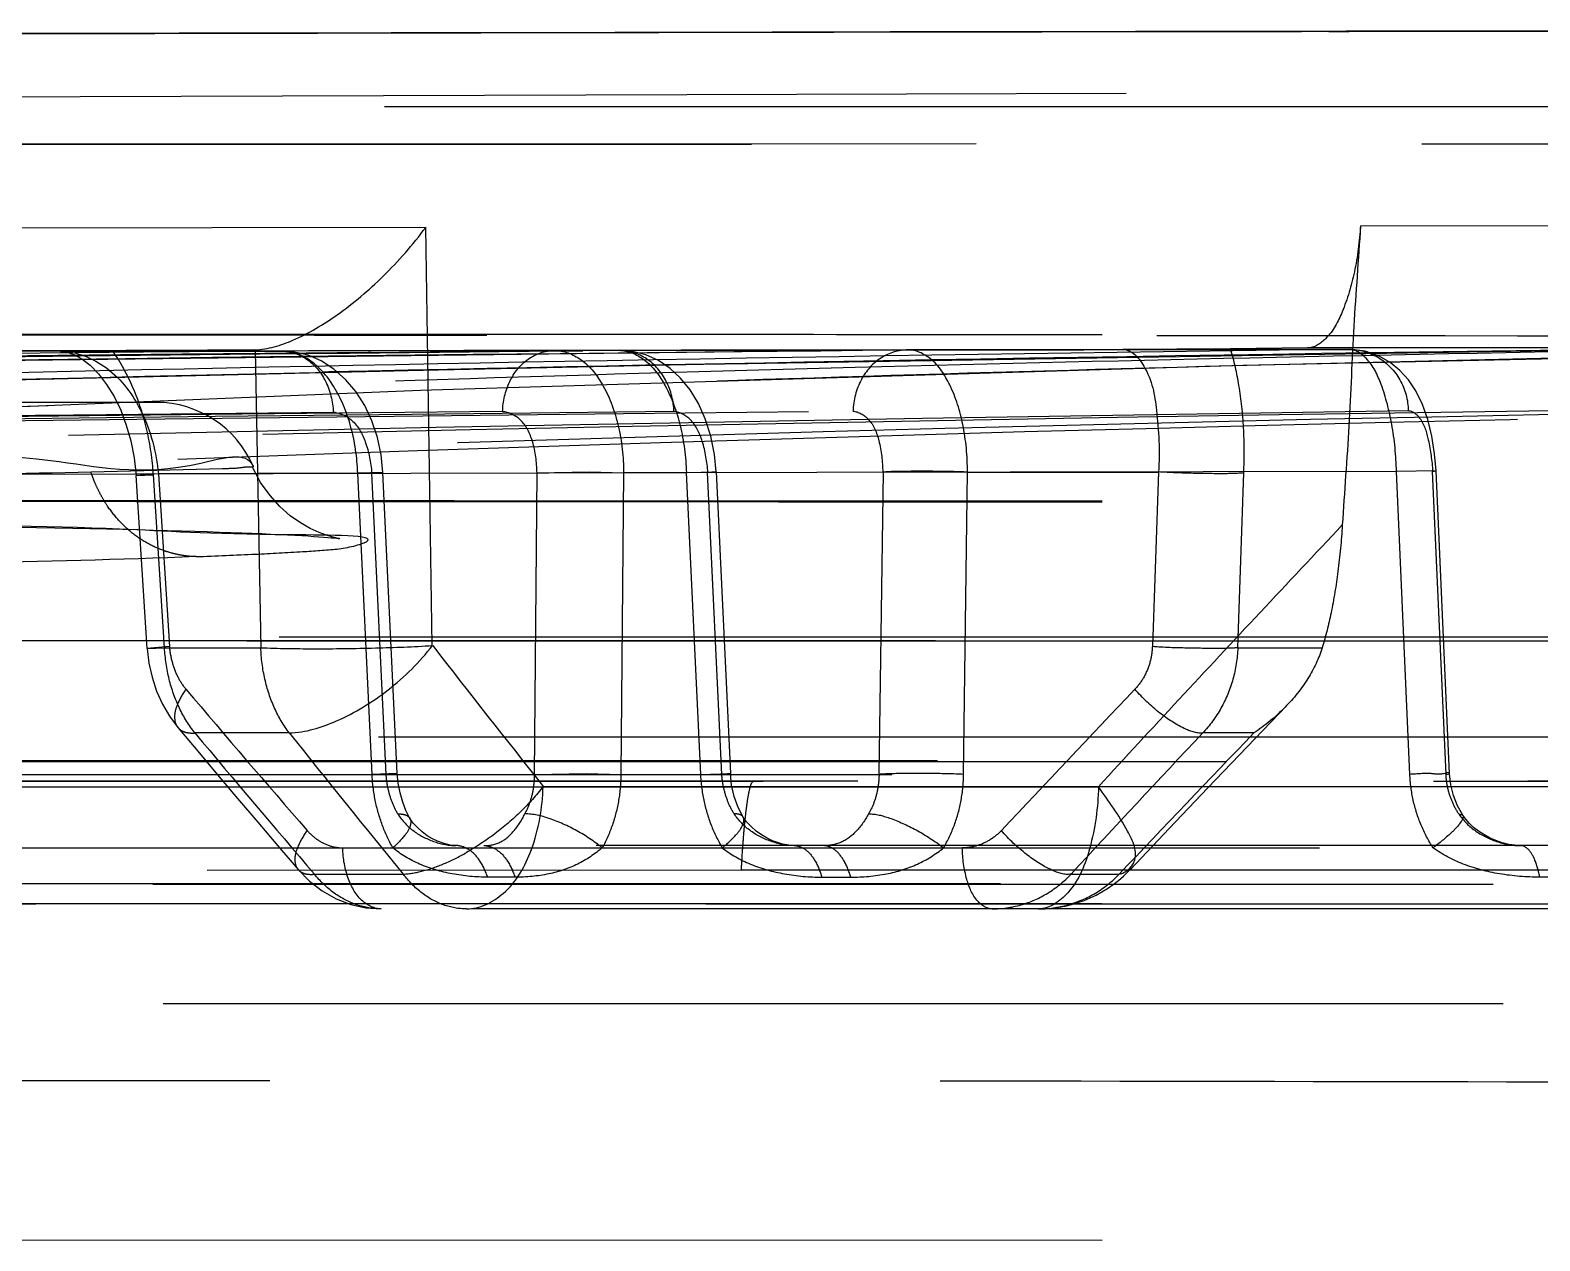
# Model space of a CAD drawing. Header units: millimetres. Extents: x 1236 to 1656, y -100 to 494.
# Drawn here: x 1490.519 to 1491.949, y 347.035 to 348.182 of the extents above; entities that cross this region are included whole.
import ezdxf

# ---------------------------------------------------------------- set-up
doc = ezdxf.new("R2010")
doc.units = ezdxf.units.MM
doc.header["$LTSCALE"] = 0.1
doc.linetypes.add('HIDDENX2', pattern=[19.05, 12.7, -6.35])
doc.layers.add('HIDDEN', color=8, linetype='HIDDENX2')

msp = doc.modelspace()

# ---------------------------------------------------------------- linework, layer by layer
at = {"layer": 'HIDDEN'}
for p, q in [((1497.8393, 348.1097), (1489.0391, 348.1097)), ((1497.13, 348.0764), (1489.5625, 348.0739)), ((1489.9322, 348.074), (1497.315, 348.0765)), ((1490.8938, 347.9954), (1490.4798, 347.9946)), ((1490.8996, 347.5993), (1490.8934, 347.9955)), ((1491.7791, 347.997), (1492.2074, 347.9974)), ((1491.0765, 347.879), (1490.4029, 347.8776)), ((1490.6167, 347.8781), (1490.4033, 347.8776)), ((1490.4706, 347.8789), (1490.7315, 347.8795)), ((1490.5967, 347.8785), (1490.5473, 347.8779)), ((1490.5473, 347.8779), (1490.7563, 347.8783)), ((1490.7566, 347.8783), (1490.5476, 347.8779)), ((1490.7315, 347.8795), (1490.5967, 347.8785)), ((1490.8415, 347.8785), (1490.6167, 347.8781)), ((1490.7316, 347.8795), (1490.7371, 347.5972)), ((1491.0767, 347.879), (1490.8415, 347.8785)), ((1491.0151, 347.8788), (1491.7682, 347.8799)), ((1491.554, 347.8797), (1491.3501, 347.8794)), ((1491.5542, 347.8797), (1491.3503, 347.8794)), ((1491.656, 347.8804), (1491.554, 347.8797)), ((1491.7289, 347.8812), (1491.656, 347.8804)), ((1492.0631, 347.8815), (1491.7289, 347.8812)), ((1490.6379, 347.8297), (1488.1399, 347.8297)), ((1490.4853, 347.7618), (1491.1404, 347.7631)), ((1490.7009, 347.7667), (1490.5762, 347.7634)), ((1490.64, 347.7621), (1490.6189, 347.7604)), ((1490.6189, 347.7604), (1490.6353, 347.7611)), ((1490.6294, 347.5965), (1490.6189, 347.7604)), ((1490.6458, 347.5972), (1490.6353, 347.7611)), ((1490.8289, 347.7625), (1490.64, 347.7621)), ((1490.64, 347.7621), (1490.6504, 347.5982)), ((1490.8527, 347.7633), (1490.8289, 347.7625)), ((1490.8425, 347.4772), (1490.8289, 347.7625)), ((1490.8419, 347.7625), (1490.8527, 347.7633)), ((1490.8419, 347.7625), (1490.8556, 347.4772)), ((1490.8664, 347.478), (1490.8527, 347.7633)), ((1490.9964, 347.4772), (1490.9991, 347.763)), ((1490.9991, 347.763), (1491.0484, 347.7638)), ((1491.0484, 347.7638), (1491.0809, 347.763)), ((1491.0809, 347.763), (1491.0783, 347.4772)), ((1491.8133, 347.7641), (1491.0809, 347.763)), ((1491.1403, 347.7631), (1491.1685, 347.7639)), ((1491.1403, 347.7631), (1491.1538, 347.4772)), ((1491.1685, 347.7639), (1491.1605, 347.7631)), ((1491.174, 347.4772), (1491.1605, 347.7631)), ((1491.1685, 347.7639), (1491.182, 347.478)), ((1491.3267, 347.7636), (1491.3228, 347.4772)), ((1491.403, 347.4772), (1491.4068, 347.7636)), ((1491.4067, 347.7637), (1491.5877, 347.7637)), ((1491.5877, 347.7638), (1491.5819, 347.5983)), ((1491.6629, 347.5972), (1491.6685, 347.7628)), ((1491.8507, 347.7647), (1491.8132, 347.7641)), ((1491.826, 347.4772), (1491.8132, 347.7641)), ((1491.8471, 347.7641), (1491.8507, 347.7647)), ((1491.8471, 347.7641), (1491.8599, 347.4772)), ((1491.8635, 347.4778), (1491.8507, 347.7647)), ((1492.0246, 347.6073), (1486.5897, 347.6073)), ((1486.9138, 347.6036), (1493.2813, 347.6039)), ((1490.6504, 347.5982), (1490.6294, 347.5965)), ((1490.6294, 347.5965), (1490.6458, 347.5972)), ((1490.6458, 347.5972), (1490.7371, 347.5972)), ((1491.6629, 347.5972), (1491.7428, 347.5972)), ((1490.764, 347.5164), (1490.6746, 347.5164)), ((1491.6782, 347.5164), (1491.6296, 347.5164)), ((1492.1185, 347.5125), (1488.601, 347.5125)), ((1484.6672, 347.49), (1493.283, 347.4891)), ((1493.2832, 347.4901), (1486.886, 347.4902)), ((1474.8251, 347.4772), (1492.3882, 347.4772)), ((1475.0081, 347.4772), (1491.3229, 347.4772)), ((1490.8664, 347.478), (1490.8425, 347.4772)), ((1490.8556, 347.4772), (1490.8664, 347.478)), ((1490.9964, 347.4772), (1491.0456, 347.478)), ((1491.0456, 347.478), (1491.0783, 347.4772)), ((1491.1538, 347.4772), (1491.182, 347.478)), ((1491.182, 347.478), (1491.174, 347.4772)), ((1491.8599, 347.4772), (1491.8635, 347.4778)), ((1512.2577, 347.4708), (1474.6207, 347.4708)), ((1476.6082, 347.4708), (1505.5604, 347.4708)), ((1490.4438, 347.4655), (1491.5308, 347.4655)), ((1492.2426, 347.4655), (1491.005, 347.4655)), ((1491.8722, 347.4397), (1491.876, 347.4385)), ((1492.325, 347.4097), (1474.8136, 347.4097)), ((1490.4702, 347.4076), (1491.848, 347.4076)), ((1486.8763, 347.3853), (1491.1925, 347.3867)), ((1491.1925, 347.3867), (1493.4393, 347.3867)), ((1493.3431, 347.3734), (1485.445, 347.3734)), ((1486.8247, 347.3733), (1493.3433, 347.3732)), ((1490.7879, 347.3826), (1490.8721, 347.3826)), ((1490.978, 347.3797), (1490.9521, 347.3797)), ((1491.2687, 347.3797), (1491.2961, 347.3797)), ((1491.5049, 347.3826), (1491.5506, 347.3826)), ((1491.9787, 347.3797), (1491.9491, 347.3797)), ((1493.4391, 347.3545), (1485.4437, 347.3545)), ((1485.4439, 347.3544), (1493.4387, 347.3544)), ((1492.207, 347.3497), (1489.1775, 347.3497)), ((1501.4394, 347.2597), (1485.4391, 347.2597)), ((1493.4392, 347.0352), (1486.556, 347.0363))]:
    msp.add_line(p, q, dxfattribs=at)
for points in [[(1492.8231, 348.1822), (1492.5619, 348.182), (1492.3045, 348.1818), (1492.0523, 348.1816), (1491.8058, 348.1813), (1491.5658, 348.181), (1491.3333, 348.1807), (1491.1095, 348.1803), (1490.8956, 348.1799), (1490.6926, 348.1795), (1490.5014, 348.1791), (1490.3224, 348.1787), (1490.1565, 348.1783), (1490.0044, 348.1779), (1489.8666, 348.1775), (1489.7436, 348.1772), (1489.5379, 348.1766)], [(1492.7887, 348.1821), (1492.5254, 348.182), (1492.2664, 348.1818), (1492.0127, 348.1815), (1491.7655, 348.1813), (1491.5259, 348.1809), (1491.2946, 348.1806), (1491.0725, 348.1802), (1490.8605, 348.1798), (1490.6598, 348.1794), (1490.4712, 348.179), (1490.2948, 348.1786), (1490.1311, 348.1782), (1489.9806, 348.1778), (1489.8444, 348.1775)], [(1491.0148, 347.8788), (1489.2065, 347.8581), (1487.3028, 347.8258), (1485.3036, 347.7826), (1483.209, 347.7293), (1481.019, 347.6678), (1478.7336, 347.6005)], [(1491.3497, 347.8794), (1489.9443, 347.8624), (1488.4732, 347.8366), (1486.9363, 347.8022), (1485.3337, 347.7593), (1483.6654, 347.7085), (1481.9314, 347.6507)], [(1492.0644, 347.8803), (1491.0781, 347.8644), (1490.0556, 347.8402), (1488.9969, 347.8075), (1487.902, 347.7657), (1486.771, 347.7148)], [(1492.4387, 347.8806), (1491.6677, 347.8647), (1490.8885, 347.8408), (1490.1012, 347.809), (1489.3057, 347.7691), (1488.502, 347.721), (1487.6902, 347.6647)], [(1490.5476, 347.8779), (1490.5535, 347.8772), (1490.56, 347.875), (1490.5674, 347.871), (1490.5753, 347.8648), (1490.5832, 347.8566), (1490.5909, 347.8466), (1490.598, 347.8351), (1490.6043, 347.8222), (1490.6096, 347.8081), (1490.6139, 347.7931), (1490.6171, 347.7771), (1490.6189, 347.7604)], [(1490.8527, 347.7633), (1490.851, 347.78), (1490.8475, 347.7965), (1490.8423, 347.8123), (1490.8355, 347.8268), (1490.8271, 347.84), (1490.8174, 347.8515), (1490.8064, 347.8613), (1490.7944, 347.8689), (1490.7818, 347.8743), (1490.769, 347.8774), (1490.7566, 347.8783)], [(1491.7683, 347.88), (1491.638, 347.8798), (1491.5092, 347.8796), (1491.3825, 347.8794), (1491.2579, 347.8792), (1491.1353, 347.879), (1491.0154, 347.8788)], [(1491.1685, 347.7639), (1491.1669, 347.7803), (1491.1635, 347.7976), (1491.1583, 347.8141), (1491.1517, 347.8287), (1491.1439, 347.8416), (1491.1349, 347.8526), (1491.1249, 347.8618), (1491.1139, 347.8692), (1491.102, 347.8746), (1491.0894, 347.8779), (1491.0767, 347.879)], [(1491.8507, 347.7647), (1491.8494, 347.7809), (1491.8468, 347.7975), (1491.8429, 347.8134), (1491.8378, 347.8277), (1491.8315, 347.8405), (1491.8245, 347.851), (1491.8165, 347.86), (1491.8074, 347.8675), (1491.7968, 347.8736), (1491.7835, 347.8782), (1491.7683, 347.88)], [(1490.5065, 347.7115), (1490.5245, 347.7112), (1490.542, 347.7109), (1490.5589, 347.7105), (1490.5752, 347.7102), (1490.591, 347.7098), (1490.6063, 347.7094), (1490.621, 347.7091), (1490.6352, 347.7087), (1490.6488, 347.7083), (1490.6619, 347.708), (1490.6744, 347.7076), (1490.6863, 347.7072), (1490.6978, 347.7068), (1490.7086, 347.7064), (1490.719, 347.7061), (1490.7287, 347.7057), (1490.7379, 347.7053), (1490.7466, 347.7049), (1490.7548, 347.7045), (1490.7623, 347.7042), (1490.7694, 347.7038), (1490.7759, 347.7034), (1490.7819, 347.7031), (1490.7873, 347.7027), (1490.7922, 347.7024), (1490.7966, 347.702), (1490.8005, 347.7017), (1490.8038, 347.7014), (1490.8066, 347.7012), (1490.8088, 347.7009), (1490.8105, 347.7007), (1490.8116, 347.7006), (1490.812, 347.7005), (1490.8117, 347.7006), (1490.8104, 347.7008), (1490.8081, 347.7013), (1490.8044, 347.7022), (1490.7992, 347.7038), (1490.7923, 347.7063), (1490.7839, 347.7102), (1490.7746, 347.7154), (1490.7649, 347.7223), (1490.7551, 347.731), (1490.7458, 347.7413), (1490.7369, 347.7538), (1490.729, 347.7688)], [(1490.6294, 347.5965), (1490.631, 347.5827), (1490.634, 347.5692), (1490.6383, 347.5561), (1490.6438, 347.5438), (1490.6506, 347.5322), (1490.6585, 347.5215)], [(1491.5611, 347.3872), (1491.5978, 347.4258), (1491.6346, 347.4645), (1491.6716, 347.5032), (1491.7089, 347.542)], [(1490.6585, 347.5215), (1490.6773, 347.4991), (1490.6961, 347.4766), (1490.7151, 347.4542), (1490.7341, 347.4318), (1490.7532, 347.4094), (1490.7724, 347.3871)], [(1490.8784, 347.4355), (1490.8746, 347.4428), (1490.8715, 347.451), (1490.869, 347.4596), (1490.8673, 347.4687), (1490.8664, 347.478)], [(1491.1942, 347.4367), (1491.1894, 347.4459), (1491.1857, 347.4561), (1491.1832, 347.4669), (1491.182, 347.478)], [(1491.876, 347.4385), (1491.871, 347.4474), (1491.8672, 347.4571), (1491.8646, 347.4674), (1491.8635, 347.4778)], [(1490.9221, 347.4097), (1490.9195, 347.4098), (1490.9164, 347.4102), (1490.9129, 347.4109), (1490.9088, 347.4122), (1490.9044, 347.4139), (1490.8997, 347.4162), (1490.8948, 347.4191), (1490.89, 347.4226), (1490.8854, 347.4267), (1490.8814, 347.4311), (1490.8784, 347.4355)], [(1491.2426, 347.4097), (1491.2393, 347.4098), (1491.2355, 347.4103), (1491.2314, 347.4111), (1491.2268, 347.4125), (1491.2219, 347.4143), (1491.2168, 347.4168), (1491.2115, 347.4198), (1491.2064, 347.4235), (1491.2016, 347.4277), (1491.1974, 347.4322), (1491.1942, 347.4367)], [(1491.9311, 347.4097), (1491.9255, 347.41), (1491.9196, 347.4108), (1491.9134, 347.4123), (1491.9073, 347.4144), (1491.9014, 347.417), (1491.8959, 347.4201), (1491.8909, 347.4234), (1491.8863, 347.427), (1491.8823, 347.4307), (1491.8789, 347.4346), (1491.876, 347.4385)], [(1490.7724, 347.3871), (1490.7832, 347.376), (1490.7953, 347.3667), (1490.8085, 347.3594), (1490.8223, 347.354), (1490.8366, 347.3508), (1490.8511, 347.3497)]]:
    msp.add_lwpolyline(points, dxfattribs=at)
for centre, radius, start, end in [((1490.6379, 347.7297), 0.1, 23.2445, 90), ((1494.0953, 189.5507), 158.2873, 90.821909, 93.490905), ((1499.9847, 354.6213), 11.4822, 217.70266, 218.55114), ((1500.1304, 355.5664), 12.3979, 220.23733, 221.05239), ((1510.3842, 329.6394), 25.985, 136.40394, 136.80999), ((1500.1423, 355.4194), 12.3326, 219.85268, 220.66737), ((1499.7076, 354.6275), 11.426, 218.48819, 219.35068), ((1510.4808, 329.8203), 25.8558, 136.81016, 137.21554), ((1510.4116, 329.5277), 25.9719, 136.16174, 136.56963), ((1491.474, 347.4697), 0.12, 269.9999, 318.1961)]:
    msp.add_arc(centre, radius, start, end, dxfattribs=at)
for points, knots in [([(1489.4649, 348.1763), (1489.4487, 348.1763), (1489.4226, 348.1762), (1489.3875, 348.1761), (1489.3588, 348.176), (1489.3478, 348.176), (1489.3322, 348.1759), (1489.3434, 348.176), (1489.3542, 348.176), (1489.3939, 348.1761), (1489.4627, 348.1763), (1489.5771, 348.1767), (1489.7275, 348.1771), (1489.9988, 348.1779), (1490.4162, 348.179), (1490.8821, 348.1799), (1491.3076, 348.1807), (1491.6595, 348.1812), (1492.0287, 348.1816), (1492.5456, 348.1821), (1493.2061, 348.1824), (1493.8708, 348.1823), (1494.3989, 348.182), (1494.784, 348.1817), (1495.1559, 348.1813), (1495.616, 348.1806), (1496.134, 348.1797), (1496.6395, 348.1785), (1496.928, 348.1778), (1497.0347, 348.1775)], [0, 0, 0, 0, 0.005823, 0.010402, 0.013726, 0.015796, 0.016608, 0.017066, 0.018803, 0.021787, 0.031398, 0.045882, 0.065227, 0.089191, 0.149773, 0.225198, 0.267685, 0.312785, 0.360042, 0.409119, 0.51084, 0.613132, 0.663784, 0.713197, 0.76066, 0.806283, 0.889497, 0.959103, 1, 1, 1, 1]), ([(1489.8441, 348.1775), (1490.0053, 348.1779), (1490.3724, 348.1788), (1490.9808, 348.1801), (1491.6925, 348.1812), (1492.4783, 348.182), (1493.3041, 348.1823), (1494.1368, 348.1822), (1494.9392, 348.1815), (1495.6761, 348.1805), (1496.3234, 348.1792), (1496.8349, 348.178), (1497.2355, 348.1769), (1497.4126, 348.1763), (1497.5901, 348.1758), (1497.4541, 348.1762), (1497.412, 348.1764)], [0, 0, 0, 0, 0.061828, 0.140832, 0.233385, 0.334836, 0.44226, 0.550165, 0.654318, 0.74989, 0.833348, 0.901165, 0.950069, 0.977961, 0.983845, 1, 1, 1, 1]), ([(1475.0491, 347.8948), (1478.1135, 347.9716), (1484.2434, 348.0868), (1493.4397, 348.1443), (1502.6359, 348.0868), (1508.7658, 347.9716), (1511.8302, 347.8948)], [0, 0, 0, 0, 0.25, 0.5, 0.75, 1, 1, 1, 1]), ([(1490.7316, 347.8795), (1490.7439, 347.8798), (1490.7719, 347.8887), (1490.8126, 347.9132), (1490.8551, 347.9492), (1490.8811, 347.979), (1490.8934, 347.9955)], [0, 0, 0, 0, 0.182544, 0.420212, 0.698266, 1, 1, 1, 1]), ([(1491.7791, 347.997), (1491.7782, 347.9823), (1491.7748, 347.9545), (1491.7639, 347.918), (1491.7505, 347.8915), (1491.7353, 347.8812), (1491.7289, 347.8812)], [0, 0, 0, 0, 0.332087, 0.63023, 0.854866, 1, 1, 1, 1]), ([(1491.7791, 347.997), (1491.7772, 347.9652), (1491.7721, 347.9021), (1491.7689, 347.8075), (1491.7638, 347.7448), (1491.7619, 347.7135)], [0, 0, 0, 0, 0.335853, 0.668589, 1, 1, 1, 1]), ([(1474.4411, 347.896), (1474.4416, 347.896), (1474.4435, 347.896), (1474.448, 347.896), (1474.4554, 347.896), (1474.4712, 347.8959), (1474.4983, 347.8959), (1474.5615, 347.8958), (1474.6699, 347.8955), (1474.7978, 347.8953), (1474.9236, 347.8951), (1475.0367, 347.8949), (1475.1686, 347.8946), (1475.331, 347.8944), (1475.541, 347.8941), (1475.7546, 347.8939), (1475.9644, 347.8938), (1476.157, 347.8936), (1476.3767, 347.8935), (1476.7301, 347.8934), (1477.2521, 347.8933), (1477.9697, 347.8932), (1478.8021, 347.8932), (1479.7351, 347.8933), (1480.7491, 347.8935), (1482.207, 347.8937), (1483.713, 347.8939), (1485.2543, 347.8942), (1486.4367, 347.8943), (1487.6284, 347.8944), (1488.8273, 347.8943), (1490.0325, 347.8939), (1491.2041, 347.8933), (1492.3402, 347.8926), (1493.0727, 347.8923), (1493.4391, 347.8922)], [0, 0, 0, 0, 0.000078, 0.000312, 0.000702, 0.001247, 0.002806, 0.004989, 0.011227, 0.019924, 0.025187, 0.031083, 0.037783, 0.046023, 0.056721, 0.070956, 0.07975, 0.089844, 0.10137, 0.114443, 0.145647, 0.183798, 0.227763, 0.277088, 0.331133, 0.387887, 0.507311, 0.568943, 0.631279, 0.694023, 0.75713, 0.820596, 0.884336, 0.942135, 1, 1, 1, 1]), ([(1493.4393, 347.893), (1493.3196, 347.893), (1493.0806, 347.893), (1492.7213, 347.8932), (1492.3615, 347.8934), (1492.0039, 347.8935), (1491.6516, 347.8937), (1491.3032, 347.8938), (1490.9503, 347.894), (1490.5816, 347.8941), (1490.1856, 347.8942), (1489.7506, 347.8943), (1489.2661, 347.8943), (1488.7222, 347.8944), (1488.1101, 347.8944), (1487.4221, 347.8943), (1486.6521, 347.8943), (1485.7913, 347.8942), (1484.8302, 347.8941), (1483.7798, 347.8939), (1482.7032, 347.8938), (1481.6826, 347.8936), (1480.7761, 347.8934), (1479.9844, 347.8933), (1479.2844, 347.8932), (1478.6568, 347.8932), (1478.092, 347.8932), (1477.5846, 347.8933), (1477.1285, 347.8933), (1476.7163, 347.8934), (1476.3421, 347.8936), (1476.0051, 347.8937), (1475.7084, 347.8939), (1475.4541, 347.8942), (1475.2394, 347.8945), (1475.1087, 347.8947), (1475.0491, 347.8948)], [0, 0, 0, 0, 0.019536, 0.038982, 0.058621, 0.078223, 0.09732, 0.11608, 0.135062, 0.154893, 0.176221, 0.199673, 0.22584, 0.25526, 0.288397, 0.325695, 0.367502, 0.413999, 0.466116, 0.524291, 0.585359, 0.641741, 0.690769, 0.733236, 0.770895, 0.804967, 0.835605, 0.86304, 0.887734, 0.910011, 0.930285, 0.948779, 0.964986, 0.978676, 0.99027, 1, 1, 1, 1]), ([(1478.7346, 347.6005), (1479.0086, 347.6086), (1479.6199, 347.6268), (1480.5999, 347.6555), (1481.7182, 347.6878), (1482.9526, 347.7223), (1484.3151, 347.7585), (1485.8059, 347.795), (1487.4272, 347.8296), (1489.1781, 347.8595), (1490.3885, 347.8735), (1491.0151, 347.8788)], [0, 0, 0, 0, 0.066948, 0.149355, 0.239448, 0.340177, 0.450927, 0.572318, 0.704391, 0.846952, 1, 1, 1, 1]), ([(1480.2511, 347.6009), (1480.3275, 347.604), (1480.4934, 347.6102), (1480.763, 347.6198), (1481.0749, 347.6306), (1481.4337, 347.6426), (1481.8393, 347.6557), (1482.2884, 347.6702), (1482.7834, 347.6869), (1483.3425, 347.7056), (1483.9782, 347.725), (1484.7014, 347.7473), (1485.5099, 347.7703), (1486.4124, 347.7947), (1487.4143, 347.8192), (1488.5261, 347.8429), (1489.7591, 347.8641), (1490.6227, 347.8747), (1491.0765, 347.879)], [0, 0, 0, 0, 0.021189, 0.04597, 0.074744, 0.107634, 0.145422, 0.187186, 0.232097, 0.282629, 0.342156, 0.408281, 0.483095, 0.566222, 0.658368, 0.760734, 0.874289, 1, 1, 1, 1]), ([(1480.5167, 347.601), (1480.5921, 347.6041), (1480.7571, 347.6003), (1481.0261, 347.6017), (1481.3408, 347.6115), (1481.6882, 347.642), (1482.0538, 347.6545), (1482.4371, 347.6679), (1482.8581, 347.6822), (1483.3401, 347.698), (1483.8893, 347.7155), (1484.5077, 347.7345), (1485.2026, 347.7558), (1485.9801, 347.7775), (1486.8476, 347.8003), (1487.8123, 347.8232), (1488.8844, 347.8453), (1490.0757, 347.8653), (1490.9109, 347.8753), (1491.3501, 347.8794)], [0, 0, 0, 0, 0.020905, 0.045625, 0.074486, 0.108011, 0.142138, 0.175725, 0.21418, 0.25873, 0.309241, 0.366286, 0.429968, 0.501698, 0.581586, 0.670189, 0.768802, 0.878424, 1, 1, 1, 1]), ([(1491.7682, 347.8799), (1491.5339, 347.877), (1491.0857, 347.8701), (1490.4431, 347.8569), (1489.8578, 347.8422), (1489.3249, 347.8266), (1488.8391, 347.8107), (1488.3973, 347.795), (1487.9949, 347.7794), (1487.6302, 347.7648), (1487.3023, 347.7509), (1487.0068, 347.7372), (1486.7382, 347.7249), (1486.5004, 347.7146), (1486.2961, 347.7037), (1486.1202, 347.6939), (1485.96, 347.6858), (1485.8114, 347.6782), (1485.672, 347.6709), (1485.5351, 347.6644), (1485.4032, 347.6596), (1485.2838, 347.6543), (1485.1835, 347.649), (1485.0982, 347.6444), (1485.0233, 347.6404), (1484.9564, 347.6367), (1484.8963, 347.6334), (1484.842, 347.6304), (1484.7928, 347.6276), (1484.748, 347.6251), (1484.7072, 347.6228), (1484.67, 347.6207), (1484.6361, 347.6188), (1484.6051, 347.617), (1484.5768, 347.6154), (1484.5509, 347.6139), (1484.5272, 347.6125), (1484.5055, 347.6112), (1484.4856, 347.6101), (1484.4674, 347.609), (1484.4509, 347.608), (1484.4359, 347.6071), (1484.4223, 347.6062), (1484.4109, 347.6055), (1484.4007, 347.6047), (1484.396, 347.6044), (1484.3895, 347.6035), (1484.3958, 347.6027), (1484.3979, 347.6028), (1484.4002, 347.6027)], [0, 0, 0, 0, 0.095079, 0.18188, 0.260839, 0.33269, 0.398233, 0.458057, 0.512097, 0.561684, 0.60617, 0.645254, 0.68175, 0.715272, 0.741857, 0.764784, 0.786775, 0.806919, 0.825191, 0.843417, 0.862546, 0.878731, 0.891917, 0.903307, 0.913381, 0.922388, 0.930485, 0.937808, 0.944454, 0.950501, 0.956008, 0.96103, 0.965614, 0.9698, 0.973627, 0.977128, 0.980331, 0.983265, 0.98595, 0.988404, 0.990643, 0.992679, 0.994513, 0.996114, 0.997431, 0.998358, 0.998726, 0.999058, 1, 1, 1, 1]), ([(1484.7049, 347.6028), (1484.6835, 347.6039), (1484.6085, 347.6072), (1484.7333, 347.6236), (1484.8402, 347.6247), (1485.0608, 347.6371), (1485.3173, 347.6459), (1485.6207, 347.657), (1485.9487, 347.6686), (1486.2417, 347.6812), (1486.5008, 347.6979), (1486.8002, 347.7163), (1487.1745, 347.7311), (1487.6083, 347.7523), (1488.0699, 347.7712), (1488.6008, 347.7924), (1489.1927, 347.8135), (1489.8514, 347.8344), (1490.533, 347.8528), (1491.2822, 347.8689), (1491.7908, 347.8769), (1492.065, 347.8803)], [0, 0, 0, 0, 0.008593, 0.014647, 0.032289, 0.064409, 0.095959, 0.137351, 0.18512, 0.227608, 0.254696, 0.289056, 0.347648, 0.404633, 0.462936, 0.532578, 0.617305, 0.700008, 0.796403, 0.890225, 1, 1, 1, 1]), ([(1492.065, 347.8803), (1491.819, 347.8772), (1491.3728, 347.8704), (1490.724, 347.8573), (1490.1458, 347.843), (1489.6232, 347.828), (1489.1818, 347.8138), (1488.8127, 347.8011), (1488.4839, 347.7889), (1488.1627, 347.776), (1487.849, 347.7636), (1487.5593, 347.7514), (1487.3115, 347.7384), (1487.0929, 347.7274), (1486.8995, 347.7205), (1486.7129, 347.7138), (1486.5329, 347.6946), (1486.3538, 347.6627), (1486.186, 347.652), (1486.027, 347.6457), (1485.8676, 347.6576), (1485.7107, 347.6679), (1485.5763, 347.6303), (1485.4685, 347.6142), (1485.3834, 347.6045), (1485.3117, 347.5978), (1485.2503, 347.5926), (1485.1971, 347.5885), (1485.1507, 347.5852), (1485.1099, 347.5824), (1485.0737, 347.58), (1485.0414, 347.578), (1485.0121, 347.5762), (1484.9851, 347.5746), (1484.9597, 347.5732), (1484.9351, 347.5719), (1484.9105, 347.5707), (1484.8801, 347.5693), (1484.8425, 347.5681), (1484.7994, 347.5668), (1484.755, 347.5688), (1484.7202, 347.5659), (1484.6872, 347.5854), (1484.6997, 347.6031), (1484.7049, 347.6028)], [0, 0, 0, 0, 0.099653, 0.180729, 0.262813, 0.333913, 0.39248, 0.441705, 0.483488, 0.525752, 0.571889, 0.610623, 0.6432, 0.672414, 0.699243, 0.721578, 0.748058, 0.772485, 0.795168, 0.8161, 0.836806, 0.860032, 0.879077, 0.892856, 0.904164, 0.913766, 0.922011, 0.929145, 0.935372, 0.940842, 0.945707, 0.950049, 0.953975, 0.957602, 0.961, 0.964262, 0.967576, 0.971002, 0.976556, 0.982796, 0.988557, 0.994241, 0.997885, 1, 1, 1, 1]), ([(1490.7563, 347.8783), (1490.061, 347.8723), (1488.7064, 347.8559), (1486.7283, 347.82), (1485.4456, 347.7908), (1484.8222, 347.7757)], [0, 0, 0, 0, 0.351464, 0.684792, 1, 1, 1, 1]), ([(1492.1344, 347.8804), (1491.9894, 347.8781), (1491.7113, 347.8728), (1491.3117, 347.8633), (1490.9459, 347.8527), (1490.6112, 347.8415), (1490.305, 347.8301), (1490.024, 347.8185), (1489.7669, 347.8073), (1489.5322, 347.7962), (1489.3176, 347.7852), (1489.1215, 347.7752), (1488.9432, 347.7656), (1488.7816, 347.7559), (1488.6333, 347.747), (1488.497, 347.7395), (1488.3731, 347.7318), (1488.2591, 347.7244), (1488.1545, 347.7183), (1488.0639, 347.7114), (1487.9831, 347.7069), (1487.9072, 347.6876), (1487.8255, 347.6792), (1487.7458, 347.6743), (1487.6734, 347.6693), (1487.6083, 347.6653), (1487.5485, 347.6611), (1487.4875, 347.6598), (1487.4189, 347.6684), (1487.3451, 347.661), (1487.2749, 347.6457), (1487.209, 347.641), (1487.1465, 347.6358), (1487.0871, 347.6308), (1487.0336, 347.6266), (1486.9863, 347.6229), (1486.944, 347.6196), (1486.906, 347.6166), (1486.8717, 347.6139), (1486.8405, 347.6114), (1486.8122, 347.6092), (1486.7865, 347.6071), (1486.763, 347.6053), (1486.7416, 347.6036), (1486.722, 347.602), (1486.7042, 347.6006), (1486.6879, 347.5994), (1486.673, 347.5982), (1486.6593, 347.5972), (1486.6468, 347.5962), (1486.6354, 347.5954), (1486.625, 347.5947), (1486.6155, 347.5941), (1486.6069, 347.5936), (1486.5993, 347.5933), (1486.5927, 347.5934), (1486.588, 347.5936), (1486.5838, 347.5961), (1486.5872, 347.6008), (1486.5935, 347.6027), (1486.5993, 347.6035), (1486.6026, 347.6035)], [0, 0, 0, 0, 0.077971, 0.149487, 0.214858, 0.274693, 0.329463, 0.379574, 0.425841, 0.467788, 0.505904, 0.541311, 0.573334, 0.601873, 0.62837, 0.65318, 0.675253, 0.695092, 0.714573, 0.731564, 0.743953, 0.75799, 0.773498, 0.787992, 0.80091, 0.812517, 0.823042, 0.833139, 0.845249, 0.860101, 0.872666, 0.883882, 0.895546, 0.906404, 0.915922, 0.924359, 0.931912, 0.938711, 0.944856, 0.950431, 0.955502, 0.960119, 0.964326, 0.968163, 0.971665, 0.974862, 0.977784, 0.980457, 0.9829, 0.985137, 0.987183, 0.989049, 0.990752, 0.992301, 0.993683, 0.994878, 0.995787, 0.996338, 0.996946, 0.998205, 1, 1, 1, 1]), ([(1492.4396, 347.8806), (1492.2852, 347.8782), (1491.9894, 347.8726), (1491.5644, 347.8621), (1491.1755, 347.8503), (1490.8201, 347.8379), (1490.4949, 347.825), (1490.1975, 347.8122), (1489.9259, 347.7996), (1489.6775, 347.7871), (1489.4501, 347.7753), (1489.2434, 347.764), (1489.0577, 347.7533), (1488.8901, 347.7429), (1488.7354, 347.7332), (1488.5938, 347.7249), (1488.4708, 347.7172), (1488.367, 347.7092), (1488.2758, 347.7022), (1488.1903, 347.6963), (1488.1101, 347.6908), (1488.0366, 347.6857), (1487.9697, 347.681), (1487.9085, 347.6767), (1487.851, 347.6726), (1487.7936, 347.6688), (1487.7337, 347.6657), (1487.6747, 347.6633), (1487.6229, 347.661), (1487.5787, 347.6579), (1487.5374, 347.6551), (1487.4935, 347.6519), (1487.4456, 347.6483), (1487.3938, 347.6445), (1487.3404, 347.6404), (1487.2896, 347.6365), (1487.2439, 347.633), (1487.2036, 347.6299), (1487.1675, 347.6271), (1487.1351, 347.6245), (1487.1058, 347.6222), (1487.0792, 347.6201), (1487.0551, 347.6182), (1487.0331, 347.6164), (1487.0131, 347.6148), (1486.9948, 347.6133), (1486.9782, 347.612), (1486.963, 347.6108), (1486.9492, 347.6096), (1486.9366, 347.6086), (1486.9251, 347.6076), (1486.9146, 347.607), (1486.9062, 347.6054), (1486.9005, 347.6065), (1486.8968, 347.6034), (1486.9077, 347.6046), (1486.9104, 347.6037), (1486.9138, 347.6036)], [0, 0, 0, 0, 0.083216, 0.159495, 0.229216, 0.29294, 0.351195, 0.40467, 0.453422, 0.497788, 0.538757, 0.576165, 0.609399, 0.639009, 0.666677, 0.692995, 0.715454, 0.733113, 0.749119, 0.764801, 0.779275, 0.792469, 0.804501, 0.81546, 0.825556, 0.835534, 0.846477, 0.857898, 0.867365, 0.874439, 0.8818, 0.889683, 0.89817, 0.90767, 0.917697, 0.927027, 0.935146, 0.94238, 0.948844, 0.954663, 0.959922, 0.964692, 0.969029, 0.972977, 0.976574, 0.979851, 0.98284, 0.985571, 0.988059, 0.99032, 0.992393, 0.99429, 0.995942, 0.997036, 0.997213, 0.998187, 1, 1, 1, 1]), ([(1490.5473, 347.8779), (1490.5627, 347.878), (1490.596, 347.8643), (1490.6284, 347.8199), (1490.6381, 347.7822), (1490.64, 347.7621)], [0, 0, 0, 0, 0.288015, 0.621436, 1, 1, 1, 1]), ([(1490.6353, 347.7611), (1490.6344, 347.7754), (1490.6303, 347.8036), (1490.6174, 347.8434), (1490.6042, 347.8676), (1490.5967, 347.8785)], [0, 0, 0, 0, 0.345265, 0.681355, 1, 1, 1, 1]), ([(1490.8289, 347.7625), (1490.8284, 347.7776), (1490.8242, 347.8064), (1490.8089, 347.844), (1490.7863, 347.8709), (1490.7656, 347.8784), (1490.7563, 347.8783)], [0, 0, 0, 0, 0.306536, 0.583183, 0.812127, 1, 1, 1, 1]), ([(1490.7563, 347.8783), (1490.7646, 347.8783), (1490.7823, 347.8725), (1490.8006, 347.8503), (1490.8054, 347.8306), (1490.8057, 347.8204)], [0, 0, 0, 0, 0.297578, 0.629043, 1, 1, 1, 1]), ([(1490.9662, 347.8209), (1490.9665, 347.8306), (1490.9708, 347.8497), (1490.9883, 347.8724), (1491.0064, 347.8788), (1491.0151, 347.8788)], [0, 0, 0, 0, 0.353533, 0.686533, 1, 1, 1, 1]), ([(1491.0151, 347.8788), (1491.024, 347.8789), (1491.0439, 347.8711), (1491.0644, 347.8438), (1491.0777, 347.8064), (1491.0808, 347.7779), (1491.0809, 347.763)], [0, 0, 0, 0, 0.184223, 0.411631, 0.690141, 1, 1, 1, 1]), ([(1491.1286, 347.8209), (1491.1283, 347.8308), (1491.1235, 347.8502), (1491.1046, 347.8728), (1491.0856, 347.879), (1491.0765, 347.879)], [0, 0, 0, 0, 0.345739, 0.678467, 1, 1, 1, 1]), ([(1491.0765, 347.879), (1491.0848, 347.879), (1491.1038, 347.8707), (1491.1231, 347.8436), (1491.1363, 347.8065), (1491.1398, 347.7781), (1491.1404, 347.7631)], [0, 0, 0, 0, 0.175829, 0.402545, 0.684824, 1, 1, 1, 1]), ([(1491.3501, 347.8794), (1491.3414, 347.8794), (1491.323, 347.8737), (1491.3036, 347.8516), (1491.2986, 347.8317), (1491.2983, 347.8214)], [0, 0, 0, 0, 0.30557, 0.636773, 1, 1, 1, 1]), ([(1491.4067, 347.7637), (1491.4067, 347.7787), (1491.4041, 347.8071), (1491.3927, 347.8441), (1491.3756, 347.8711), (1491.3578, 347.8795), (1491.3501, 347.8794)], [0, 0, 0, 0, 0.324925, 0.610475, 0.832753, 1, 1, 1, 1]), ([(1491.554, 347.8797), (1491.5624, 347.8798), (1491.5806, 347.8585), (1491.5872, 347.8178), (1491.5891, 347.7832), (1491.5877, 347.7637)], [0, 0, 0, 0, 0.198184, 0.540008, 1, 1, 1, 1]), ([(1491.6685, 347.7628), (1491.6691, 347.7771), (1491.6691, 347.8048), (1491.6649, 347.8442), (1491.6595, 347.869), (1491.656, 347.8804)], [0, 0, 0, 0, 0.361369, 0.699545, 1, 1, 1, 1]), ([(1491.7682, 347.8799), (1491.7779, 347.88), (1491.7977, 347.8743), (1491.8189, 347.8519), (1491.8243, 347.8318), (1491.8244, 347.8217)], [0, 0, 0, 0, 0.328186, 0.658591, 1, 1, 1, 1]), ([(1491.8133, 347.7641), (1491.8128, 347.7792), (1491.8103, 347.8072), (1491.8008, 347.8438), (1491.7888, 347.8699), (1491.7743, 347.88), (1491.7682, 347.8799)], [0, 0, 0, 0, 0.344197, 0.641716, 0.860246, 1, 1, 1, 1]), ([(1478.563, 347.5426), (1479.9702, 347.5863), (1482.7377, 347.665), (1486.8186, 347.7686), (1489.4925, 347.8075), (1490.8059, 347.8204)], [0, 0, 0, 0, 0.34491, 0.678234, 1, 1, 1, 1]), ([(1490.966, 347.8209), (1489.6497, 347.8082), (1486.9686, 347.7695), (1482.8755, 347.6659), (1480.0985, 347.5866), (1478.686, 347.5426)], [0, 0, 0, 0, 0.321502, 0.654851, 1, 1, 1, 1]), ([(1491.1289, 347.821), (1489.9696, 347.8089), (1487.6073, 347.7712), (1483.999, 347.67), (1481.5501, 347.5886), (1480.3039, 347.5429)], [0, 0, 0, 0, 0.321188, 0.654512, 1, 1, 1, 1]), ([(1480.4651, 347.543), (1481.7133, 347.5891), (1484.1651, 347.6711), (1487.776, 347.7721), (1490.139, 347.8096), (1491.298, 347.8214)], [0, 0, 0, 0, 0.345775, 0.679121, 1, 1, 1, 1]), ([(1492.0087, 347.8224), (1491.1911, 347.8108), (1489.5553, 347.7749), (1487.1014, 347.6823), (1485.4658, 347.5948), (1484.648, 347.5447)], [0, 0, 0, 0, 0.332999, 0.666308, 1, 1, 1, 1]), ([(1492.193, 347.8223), (1491.5776, 347.812), (1490.3471, 347.7777), (1488.5027, 347.6853), (1487.2746, 347.5965), (1486.6609, 347.5453)], [0, 0, 0, 0, 0.333263, 0.666545, 1, 1, 1, 1]), ([(1486.8558, 347.5452), (1487.4696, 347.5966), (1488.6972, 347.6856), (1490.5394, 347.778), (1491.7675, 347.8122), (1492.3812, 347.8224)], [0, 0, 0, 0, 0.333958, 0.66724, 1, 1, 1, 1]), ([(1490.8059, 347.8204), (1490.8123, 347.8199), (1490.8263, 347.813), (1490.8382, 347.7906), (1490.8414, 347.7726), (1490.8422, 347.7625)], [0, 0, 0, 0, 0.259481, 0.586687, 1, 1, 1, 1]), ([(1490.9988, 347.763), (1490.9986, 347.773), (1490.9966, 347.7907), (1490.986, 347.8135), (1490.9722, 347.8204), (1490.966, 347.8209)], [0, 0, 0, 0, 0.414929, 0.740205, 1, 1, 1, 1]), ([(1491.1608, 347.7632), (1491.16, 347.7732), (1491.1572, 347.7908), (1491.1474, 347.813), (1491.1346, 347.8205), (1491.1289, 347.821)], [0, 0, 0, 0, 0.427601, 0.757465, 1, 1, 1, 1]), ([(1491.298, 347.8214), (1491.3036, 347.8209), (1491.316, 347.8135), (1491.3245, 347.7911), (1491.3262, 347.7736), (1491.3264, 347.7636)], [0, 0, 0, 0, 0.239573, 0.566792, 1, 1, 1, 1]), ([(1491.8248, 347.8218), (1491.829, 347.8215), (1491.8388, 347.8124), (1491.8445, 347.7915), (1491.8469, 347.7742), (1491.8475, 347.7641)], [0, 0, 0, 0, 0.197816, 0.534377, 1, 1, 1, 1]), ([(1489.6834, 347.7784), (1489.7958, 347.7784), (1490.0068, 347.7798), (1490.2868, 347.7724), (1490.5183, 347.7861), (1490.6356, 347.7551), (1490.7233, 347.7844), (1490.7298, 347.7691)], [0, 0, 0, 0, 0.322307, 0.601082, 0.81632, 0.952536, 1, 1, 1, 1]), ([(1490.5762, 347.7634), (1490.5106, 347.7621), (1490.3577, 347.7601), (1490.1015, 347.7578), (1489.7987, 347.756), (1489.4689, 347.7549), (1489.2423, 347.7546), (1489.1281, 347.7546)], [0, 0, 0, 0, 0.135999, 0.316813, 0.530627, 0.763427, 1, 1, 1, 1]), ([(1490.6758, 347.6835), (1490.6733, 347.6835), (1490.6682, 347.6838), (1490.6606, 347.6849), (1490.6528, 347.6867), (1490.6425, 347.6899), (1490.6299, 347.6955), (1490.6156, 347.7049), (1490.6027, 347.717), (1490.5934, 347.7288), (1490.587, 347.739), (1490.5828, 347.747), (1490.5791, 347.7551), (1490.5771, 347.7606), (1490.5762, 347.7634)], [0, 0, 0, 0, 0.05557, 0.112466, 0.170544, 0.229655, 0.350341, 0.473799, 0.60503, 0.737922, 0.804404, 0.870466, 0.935776, 1, 1, 1, 1]), ([(1490.7298, 347.7692), (1490.7302, 347.7682), (1490.7226, 347.7686), (1490.7164, 347.7669), (1490.7063, 347.7669), (1490.7009, 347.7667)], [0, 0, 0, 0, 0.106529, 0.43965, 1, 1, 1, 1]), ([(1491.4068, 347.7636), (1491.3969, 347.764), (1491.3773, 347.7644), (1491.3506, 347.7644), (1491.3338, 347.7641), (1491.3267, 347.7636)], [0, 0, 0, 0, 0.369473, 0.732793, 1, 1, 1, 1]), ([(1491.6685, 347.7628), (1491.6622, 347.7622), (1491.6461, 347.762), (1491.6192, 347.7623), (1491.5986, 347.7631), (1491.5877, 347.7638)], [0, 0, 0, 0, 0.237195, 0.592431, 1, 1, 1, 1]), ([(1493.4395, 347.7351), (1493.0705, 347.7352), (1492.3324, 347.7355), (1491.1877, 347.7362), (1490.0071, 347.7365), (1488.7925, 347.7365), (1487.5834, 347.7365), (1486.3805, 347.7363), (1485.1863, 347.7362), (1483.6299, 347.7359), (1482.1074, 347.7357), (1480.6304, 347.7355), (1479.5979, 347.7353), (1478.6459, 347.7352), (1477.9139, 347.7352), (1477.3827, 347.7352), (1476.9341, 347.7353), (1476.4556, 347.7354), (1475.9739, 347.7356), (1475.6025, 347.7359), (1475.3208, 347.7361), (1475.1078, 347.7364), (1474.9437, 347.7367), (1474.8107, 347.7369), (1474.697, 347.7372), (1474.5965, 347.7374), (1474.5079, 347.7376), (1474.4314, 347.7377), (1474.367, 347.7378), (1474.3215, 347.7379), (1474.2915, 347.738), (1474.2739, 347.738), (1474.2591, 347.7381), (1474.247, 347.7381), (1474.2385, 347.7381), (1474.233, 347.7381), (1474.2298, 347.7381), (1474.2273, 347.7381), (1474.2253, 347.7381), (1474.224, 347.7381), (1474.2232, 347.7381), (1474.223, 347.7381)], [0, 0, 0, 0, 0.057607, 0.115228, 0.178703, 0.241924, 0.304839, 0.367458, 0.429728, 0.491263, 0.61044, 0.667409, 0.721845, 0.771629, 0.816039, 0.836117, 0.854566, 0.886075, 0.910809, 0.929771, 0.94406, 0.954784, 0.963015, 0.969685, 0.975546, 0.98077, 0.985379, 0.989366, 0.992719, 0.995425, 0.996484, 0.997396, 0.998166, 0.998796, 0.999291, 0.999489, 0.999655, 0.999788, 0.99989, 0.99996, 1, 1, 1, 1]), ([(1493.4392, 347.7342), (1493.0706, 347.7342), (1492.3334, 347.7345), (1491.1902, 347.7353), (1490.0113, 347.7359), (1488.799, 347.7362), (1487.5927, 347.7363), (1486.6318, 347.7363), (1485.9143, 347.7362), (1485.5969, 347.7362), (1485.4384, 347.7361)], [0, 0, 0, 0, 0.13821, 0.276424, 0.428685, 0.58024, 0.730988, 0.88098, 0.940568, 1, 1, 1, 1]), ([(1490.8095, 347.6907), (1490.8189, 347.6916), (1490.8668, 347.7041), (1490.6976, 347.7035), (1490.5969, 347.7121), (1490.3317, 347.7139), (1490.0438, 347.717), (1489.699, 347.7176), (1489.3368, 347.7169), (1488.9735, 347.7144), (1488.6349, 347.7105), (1488.346, 347.7054), (1488.1732, 347.7009), (1488.099, 347.6981)], [0, 0, 0, 0, 0.01029, 0.036161, 0.095012, 0.182476, 0.292963, 0.418977, 0.552368, 0.686757, 0.812556, 0.919524, 1, 1, 1, 1]), ([(1491.5308, 347.4655), (1491.5561, 347.4931), (1491.6071, 347.5483), (1491.6842, 347.6309), (1491.7359, 347.6859), (1491.7619, 347.7135)], [0, 0, 0, 0, 0.331729, 0.665087, 1, 1, 1, 1]), ([(1491.7619, 347.7135), (1491.761, 347.6987), (1491.7584, 347.6708), (1491.7521, 347.6319), (1491.7462, 347.608), (1491.7428, 347.5972)], [0, 0, 0, 0, 0.374886, 0.712069, 1, 1, 1, 1]), ([(1490.6758, 347.6835), (1490.603, 347.6807), (1490.4351, 347.6763), (1490.1576, 347.6713), (1489.8351, 347.6676), (1489.4741, 347.6653), (1489.1001, 347.6646), (1488.7334, 347.6654), (1488.4348, 347.6686), (1488.1681, 347.671), (1488.069, 347.6784), (1487.9084, 347.6793), (1487.9554, 347.6903), (1487.965, 347.6911)], [0, 0, 0, 0, 0.079005, 0.181966, 0.300679, 0.428562, 0.572819, 0.707232, 0.821614, 0.908737, 0.9655, 0.989526, 1, 1, 1, 1]), ([(1490.6758, 347.6835), (1490.6946, 347.6842), (1490.7282, 347.6856), (1490.7728, 347.6879), (1490.7986, 347.6897), (1490.8095, 347.6907)], [0, 0, 0, 0, 0.420222, 0.7541, 1, 1, 1, 1]), ([(1493.2813, 347.6033), (1492.9242, 347.6033), (1492.2105, 347.6034), (1490.7679, 347.6037), (1488.9594, 347.6041), (1486.8143, 347.6037), (1485.3981, 347.6031), (1484.7049, 347.6028)], [0, 0, 0, 0, 0.124907, 0.249663, 0.504611, 0.757527, 1, 1, 1, 1]), ([(1490.6746, 347.5164), (1490.6689, 347.5236), (1490.6589, 347.54), (1490.6492, 347.5675), (1490.6464, 347.5872), (1490.6458, 347.5972)], [0, 0, 0, 0, 0.318016, 0.652897, 1, 1, 1, 1]), ([(1490.6504, 347.5982), (1490.6509, 347.5931), (1490.6527, 347.583), (1490.658, 347.5693), (1490.6632, 347.5613), (1490.6661, 347.5579)], [0, 0, 0, 0, 0.355181, 0.69105, 1, 1, 1, 1]), ([(1490.7371, 347.5972), (1490.7535, 347.5965), (1490.7898, 347.596), (1490.844, 347.5967), (1490.8817, 347.5981), (1490.8996, 347.5993)], [0, 0, 0, 0, 0.303973, 0.668837, 1, 1, 1, 1]), ([(1490.764, 347.5164), (1490.7585, 347.5237), (1490.749, 347.54), (1490.74, 347.5675), (1490.7374, 347.5872), (1490.7371, 347.5972)], [0, 0, 0, 0, 0.315786, 0.651747, 1, 1, 1, 1]), ([(1490.764, 347.5164), (1490.7794, 347.5169), (1490.8133, 347.5274), (1490.8596, 347.556), (1490.8877, 347.5835), (1490.8997, 347.5993)], [0, 0, 0, 0, 0.284123, 0.63547, 1, 1, 1, 1]), ([(1491.5819, 347.5983), (1491.5817, 347.5933), (1491.5802, 347.5833), (1491.5746, 347.5694), (1491.5687, 347.5614), (1491.5653, 347.5579)], [0, 0, 0, 0, 0.337062, 0.671975, 1, 1, 1, 1]), ([(1491.6629, 347.5972), (1491.6565, 347.5966), (1491.6405, 347.5964), (1491.6135, 347.5968), (1491.5928, 347.5974), (1491.5819, 347.5983)], [0, 0, 0, 0, 0.236726, 0.592612, 1, 1, 1, 1]), ([(1491.6629, 347.5972), (1491.6625, 347.5871), (1491.6594, 347.5672), (1491.6481, 347.5395), (1491.6363, 347.5235), (1491.6296, 347.5164)], [0, 0, 0, 0, 0.339011, 0.671955, 1, 1, 1, 1]), ([(1491.7428, 347.5972), (1491.7396, 347.587), (1491.7299, 347.5666), (1491.7078, 347.5391), (1491.6888, 347.5235), (1491.6782, 347.5164)], [0, 0, 0, 0, 0.304178, 0.636873, 1, 1, 1, 1]), ([(1490.6661, 347.5579), (1490.6629, 347.5534), (1490.658, 347.5448), (1490.6543, 347.532), (1490.6564, 347.524), (1490.6585, 347.5215)], [0, 0, 0, 0, 0.421095, 0.749315, 1, 1, 1, 1]), ([(1491.6296, 347.5164), (1491.6236, 347.5158), (1491.6086, 347.5215), (1491.5872, 347.5357), (1491.5725, 347.5496), (1491.5653, 347.5579)], [0, 0, 0, 0, 0.231752, 0.578823, 1, 1, 1, 1]), ([(1490.6585, 347.5215), (1490.6596, 347.5202), (1490.6625, 347.518), (1490.6682, 347.5163), (1490.6724, 347.5163), (1490.6746, 347.5164)], [0, 0, 0, 0, 0.288429, 0.614738, 1, 1, 1, 1]), ([(1490.8622, 347.4076), (1490.8583, 347.4145), (1490.8515, 347.4292), (1490.8449, 347.4527), (1490.8429, 347.469), (1490.8425, 347.4772)], [0, 0, 0, 0, 0.326464, 0.661054, 1, 1, 1, 1]), ([(1490.8556, 347.4772), (1490.8558, 347.4728), (1490.8571, 347.464), (1490.8608, 347.4513), (1490.8646, 347.4434), (1490.8668, 347.4397)], [0, 0, 0, 0, 0.338428, 0.673028, 1, 1, 1, 1]), ([(1490.9872, 347.4397), (1490.9893, 347.4434), (1490.9927, 347.4513), (1490.9959, 347.464), (1490.9965, 347.4728), (1490.9965, 347.4772)], [0, 0, 0, 0, 0.326309, 0.659632, 1, 1, 1, 1]), ([(1491.0783, 347.4772), (1491.0782, 347.469), (1491.0768, 347.4527), (1491.0709, 347.4292), (1491.0644, 347.4145), (1491.0606, 347.4076)], [0, 0, 0, 0, 0.3394, 0.673716, 1, 1, 1, 1]), ([(1491.1537, 347.4772), (1491.1541, 347.469), (1491.1562, 347.4526), (1491.1631, 347.4291), (1491.1703, 347.4145), (1491.1744, 347.4076)], [0, 0, 0, 0, 0.337207, 0.671528, 1, 1, 1, 1]), ([(1491.1856, 347.4397), (1491.1833, 347.4434), (1491.1794, 347.4513), (1491.1755, 347.4639), (1491.1742, 347.4727), (1491.1739, 347.4772)], [0, 0, 0, 0, 0.329058, 0.662613, 1, 1, 1, 1]), ([(1491.3229, 347.4772), (1491.3229, 347.4728), (1491.3221, 347.464), (1491.3188, 347.4513), (1491.3151, 347.4434), (1491.3129, 347.4397)], [0, 0, 0, 0, 0.338443, 0.672504, 1, 1, 1, 1]), ([(1491.403, 347.4772), (1491.3931, 347.4777), (1491.3735, 347.478), (1491.3468, 347.4781), (1491.3299, 347.4777), (1491.3228, 347.4772)], [0, 0, 0, 0, 0.368868, 0.733238, 1, 1, 1, 1]), ([(1491.3841, 347.4076), (1491.3881, 347.4145), (1491.395, 347.4291), (1491.4014, 347.4527), (1491.4029, 347.469), (1491.403, 347.4772)], [0, 0, 0, 0, 0.327602, 0.661645, 1, 1, 1, 1]), ([(1491.848, 347.4076), (1491.8435, 347.4144), (1491.8359, 347.429), (1491.8284, 347.4526), (1491.8263, 347.469), (1491.8259, 347.4772)], [0, 0, 0, 0, 0.330809, 0.66463, 1, 1, 1, 1]), ([(1491.8635, 347.4778), (1491.8634, 347.4793), (1491.8542, 347.4764), (1491.8449, 347.4789), (1491.8327, 347.4775), (1491.826, 347.4772)], [0, 0, 0, 0, 0.121161, 0.464067, 1, 1, 1, 1]), ([(1491.8598, 347.4772), (1491.8601, 347.4728), (1491.8613, 347.4639), (1491.8655, 347.4512), (1491.8697, 347.4434), (1491.8722, 347.4397)], [0, 0, 0, 0, 0.334838, 0.668622, 1, 1, 1, 1]), ([(1491.0045, 347.4656), (1490.9983, 347.4572), (1490.9837, 347.4414), (1490.9594, 347.4203), (1490.9412, 347.4086), (1490.932, 347.4031)], [0, 0, 0, 0, 0.326885, 0.66655, 1, 1, 1, 1]), ([(1490.932, 347.3497), (1490.9446, 347.3497), (1490.9733, 347.3641), (1490.9977, 347.4086), (1491.0041, 347.4454), (1491.0045, 347.4656)], [0, 0, 0, 0, 0.256278, 0.589365, 1, 1, 1, 1]), ([(1491.1924, 347.386), (1491.1928, 347.3923), (1491.1935, 347.4041), (1491.1947, 347.4208), (1491.1961, 347.4352), (1491.1975, 347.4473), (1491.199, 347.457), (1491.2003, 347.4634), (1491.2015, 347.4672), (1491.2023, 347.4691), (1491.2031, 347.4703), (1491.2038, 347.4707), (1491.2041, 347.4708)], [0, 0, 0, 0, 0.217968, 0.411832, 0.580204, 0.721724, 0.835081, 0.919103, 0.949872, 0.973159, 0.989336, 1, 1, 1, 1]), ([(1491.5308, 347.4655), (1491.5305, 347.4459), (1491.5255, 347.4106), (1491.509, 347.3673), (1491.4846, 347.3497), (1491.474, 347.3497)], [0, 0, 0, 0, 0.427124, 0.768726, 1, 1, 1, 1]), ([(1491.5506, 347.3826), (1491.5566, 347.3838), (1491.5716, 347.397), (1491.5551, 347.4319), (1491.5406, 347.4518), (1491.5308, 347.4655)], [0, 0, 0, 0, 0.187456, 0.488684, 1, 1, 1, 1]), ([(1490.8784, 347.4355), (1490.8795, 347.4335), (1490.879, 347.4267), (1490.8724, 347.4175), (1490.8661, 347.411), (1490.8622, 347.4076)], [0, 0, 0, 0, 0.204366, 0.539304, 1, 1, 1, 1]), ([(1490.8668, 347.4397), (1490.8686, 347.4398), (1490.8717, 347.4396), (1490.8759, 347.4383), (1490.8778, 347.4365), (1490.8784, 347.4355)], [0, 0, 0, 0, 0.41242, 0.736629, 1, 1, 1, 1]), ([(1490.8668, 347.4397), (1490.8709, 347.4334), (1490.8814, 347.4222), (1490.9012, 347.4126), (1490.9153, 347.4097), (1490.922, 347.4097)], [0, 0, 0, 0, 0.346484, 0.690295, 1, 1, 1, 1]), ([(1490.9484, 347.4097), (1490.954, 347.4097), (1490.9651, 347.4118), (1490.9781, 347.4239), (1490.9844, 347.4339), (1490.9872, 347.4397)], [0, 0, 0, 0, 0.319465, 0.624206, 1, 1, 1, 1]), ([(1491.0606, 347.4076), (1491.0531, 347.4137), (1491.0369, 347.4243), (1491.0123, 347.4355), (1490.9951, 347.4399), (1490.9872, 347.4397)], [0, 0, 0, 0, 0.357915, 0.709593, 1, 1, 1, 1]), ([(1491.1744, 347.4076), (1491.1789, 347.4113), (1491.1861, 347.4181), (1491.1937, 347.4273), (1491.1954, 347.4347), (1491.1942, 347.4367)], [0, 0, 0, 0, 0.474213, 0.80442, 1, 1, 1, 1]), ([(1491.1942, 347.4367), (1491.1938, 347.4374), (1491.1923, 347.4387), (1491.1893, 347.4396), (1491.1869, 347.4398), (1491.1856, 347.4397)], [0, 0, 0, 0, 0.261279, 0.583995, 1, 1, 1, 1]), ([(1491.2424, 347.4097), (1491.2355, 347.4097), (1491.2209, 347.4126), (1491.2007, 347.4223), (1491.1899, 347.4334), (1491.1856, 347.4397)], [0, 0, 0, 0, 0.315506, 0.657037, 1, 1, 1, 1]), ([(1491.3129, 347.4397), (1491.3098, 347.4338), (1491.3027, 347.4236), (1491.2882, 347.4117), (1491.2763, 347.4097), (1491.2703, 347.4097)], [0, 0, 0, 0, 0.366658, 0.675492, 1, 1, 1, 1]), ([(1491.3129, 347.4397), (1491.3196, 347.4399), (1491.3354, 347.4356), (1491.3593, 347.4246), (1491.3759, 347.4139), (1491.3841, 347.4076)], [0, 0, 0, 0, 0.255672, 0.604784, 1, 1, 1, 1]), ([(1491.876, 347.4385), (1491.8772, 347.4366), (1491.8725, 347.4289), (1491.8634, 347.42), (1491.8538, 347.4119), (1491.848, 347.4076)], [0, 0, 0, 0, 0.154465, 0.490566, 1, 1, 1, 1]), ([(1491.8722, 347.4397), (1491.8766, 347.4334), (1491.8878, 347.4223), (1491.9086, 347.4124), (1491.9237, 347.4097), (1491.931, 347.4097)], [0, 0, 0, 0, 0.339588, 0.677484, 1, 1, 1, 1]), ([(1490.781, 347.4241), (1490.7776, 347.4194), (1490.7724, 347.4107), (1490.7683, 347.3977), (1490.7702, 347.3895), (1490.7724, 347.3871)], [0, 0, 0, 0, 0.426914, 0.756048, 1, 1, 1, 1]), ([(1490.781, 347.4241), (1490.7839, 347.4207), (1490.7905, 347.4148), (1490.8021, 347.4089), (1490.8106, 347.4076), (1490.8147, 347.4076)], [0, 0, 0, 0, 0.347219, 0.679048, 1, 1, 1, 1]), ([(1491.4388, 347.4241), (1491.4356, 347.4206), (1491.4283, 347.4146), (1491.4156, 347.4089), (1491.4064, 347.4076), (1491.4018, 347.4076)], [0, 0, 0, 0, 0.338237, 0.670958, 1, 1, 1, 1]), ([(1491.5049, 347.3826), (1491.4987, 347.3817), (1491.4829, 347.3872), (1491.4609, 347.4015), (1491.4459, 347.4157), (1491.4388, 347.4241)], [0, 0, 0, 0, 0.233342, 0.588734, 1, 1, 1, 1]), ([(1490.8511, 347.3497), (1490.8448, 347.3497), (1490.8304, 347.3568), (1490.8182, 347.3791), (1490.8149, 347.3975), (1490.8147, 347.4076)], [0, 0, 0, 0, 0.256235, 0.589684, 1, 1, 1, 1]), ([(1490.9521, 347.3797), (1490.9408, 347.3798), (1490.9188, 347.3818), (1490.8879, 347.3906), (1490.8697, 347.4012), (1490.8622, 347.4076)], [0, 0, 0, 0, 0.352986, 0.689795, 1, 1, 1, 1]), ([(1490.8721, 347.3826), (1490.8782, 347.383), (1490.8915, 347.3854), (1490.9116, 347.3924), (1490.9251, 347.3992), (1490.932, 347.4031)], [0, 0, 0, 0, 0.289372, 0.62764, 1, 1, 1, 1]), ([(1490.9521, 347.3797), (1490.9502, 347.3852), (1490.9457, 347.3951), (1490.9354, 347.4065), (1490.9263, 347.4097), (1490.9221, 347.4097)], [0, 0, 0, 0, 0.392561, 0.720644, 1, 1, 1, 1]), ([(1490.9483, 347.4097), (1490.9524, 347.4097), (1490.9614, 347.4066), (1490.9716, 347.3953), (1490.9761, 347.3853), (1490.978, 347.3797)], [0, 0, 0, 0, 0.272354, 0.599046, 1, 1, 1, 1]), ([(1491.0606, 347.4076), (1491.0535, 347.4016), (1491.0376, 347.3908), (1491.0091, 347.3815), (1490.9887, 347.3798), (1490.978, 347.3797)], [0, 0, 0, 0, 0.313218, 0.63784, 1, 1, 1, 1]), ([(1491.1744, 347.4076), (1491.1824, 347.4012), (1491.2014, 347.3906), (1491.2337, 347.3818), (1491.2569, 347.3798), (1491.2687, 347.3797)], [0, 0, 0, 0, 0.307386, 0.643806, 1, 1, 1, 1]), ([(1491.2426, 347.4097), (1491.2462, 347.4097), (1491.2544, 347.4064), (1491.2632, 347.395), (1491.2671, 347.3853), (1491.2687, 347.3797)], [0, 0, 0, 0, 0.257619, 0.584077, 1, 1, 1, 1]), ([(1491.2961, 347.3797), (1491.2945, 347.3852), (1491.2907, 347.3948), (1491.2821, 347.4062), (1491.2739, 347.4097), (1491.2703, 347.4097)], [0, 0, 0, 0, 0.410128, 0.738357, 1, 1, 1, 1]), ([(1491.2961, 347.3797), (1491.3075, 347.3798), (1491.3291, 347.3816), (1491.3594, 347.3907), (1491.3765, 347.4015), (1491.3841, 347.4076)], [0, 0, 0, 0, 0.363229, 0.689495, 1, 1, 1, 1]), ([(1491.4301, 347.3497), (1491.4249, 347.3497), (1491.4129, 347.3581), (1491.4045, 347.3797), (1491.402, 347.3975), (1491.4018, 347.4076)], [0, 0, 0, 0, 0.224366, 0.561504, 1, 1, 1, 1]), ([(1491.9491, 347.3797), (1491.9363, 347.3798), (1491.9116, 347.3817), (1491.8771, 347.3905), (1491.8567, 347.4012), (1491.848, 347.4076)], [0, 0, 0, 0, 0.359782, 0.695159, 1, 1, 1, 1]), ([(1491.9491, 347.3797), (1491.948, 347.3851), (1491.9454, 347.3943), (1491.9401, 347.4054), (1491.9338, 347.4097), (1491.9311, 347.4097)], [0, 0, 0, 0, 0.449397, 0.78033, 1, 1, 1, 1]), ([(1490.7724, 347.3871), (1490.7734, 347.3858), (1490.7762, 347.3837), (1490.7817, 347.3823), (1490.7858, 347.3824), (1490.7879, 347.3826)], [0, 0, 0, 0, 0.285664, 0.61163, 1, 1, 1, 1]), ([(1490.8511, 347.3497), (1490.8434, 347.3497), (1490.8274, 347.3524), (1490.8055, 347.3641), (1490.7934, 347.3759), (1490.7879, 347.3826)], [0, 0, 0, 0, 0.31671, 0.646239, 1, 1, 1, 1]), ([(1490.932, 347.3497), (1490.9246, 347.3497), (1490.9094, 347.3524), (1490.8886, 347.3642), (1490.8772, 347.376), (1490.8721, 347.3826)], [0, 0, 0, 0, 0.313319, 0.643141, 1, 1, 1, 1]), ([(1491.4301, 347.3497), (1491.4392, 347.3497), (1491.4578, 347.3523), (1491.4836, 347.3637), (1491.4983, 347.3758), (1491.5049, 347.3826)], [0, 0, 0, 0, 0.328693, 0.660035, 1, 1, 1, 1]), ([(1491.474, 347.3497), (1491.4834, 347.3497), (1491.5023, 347.3523), (1491.5287, 347.3637), (1491.5439, 347.3757), (1491.5506, 347.3826)], [0, 0, 0, 0, 0.32932, 0.661871, 1, 1, 1, 1]), ([(1492.6507, 347.1847), (1492.4552, 347.1848), (1492.0641, 347.1854), (1491.4781, 347.1865), (1490.893, 347.187), (1490.5033, 347.1869), (1490.3087, 347.1869)], [0, 0, 0, 0, 0.250532, 0.500868, 0.750713, 1, 1, 1, 1])]:
    msp.add_open_spline(points, degree=3, knots=knots, dxfattribs=at)

doc.saveas('drawing.dxf')
